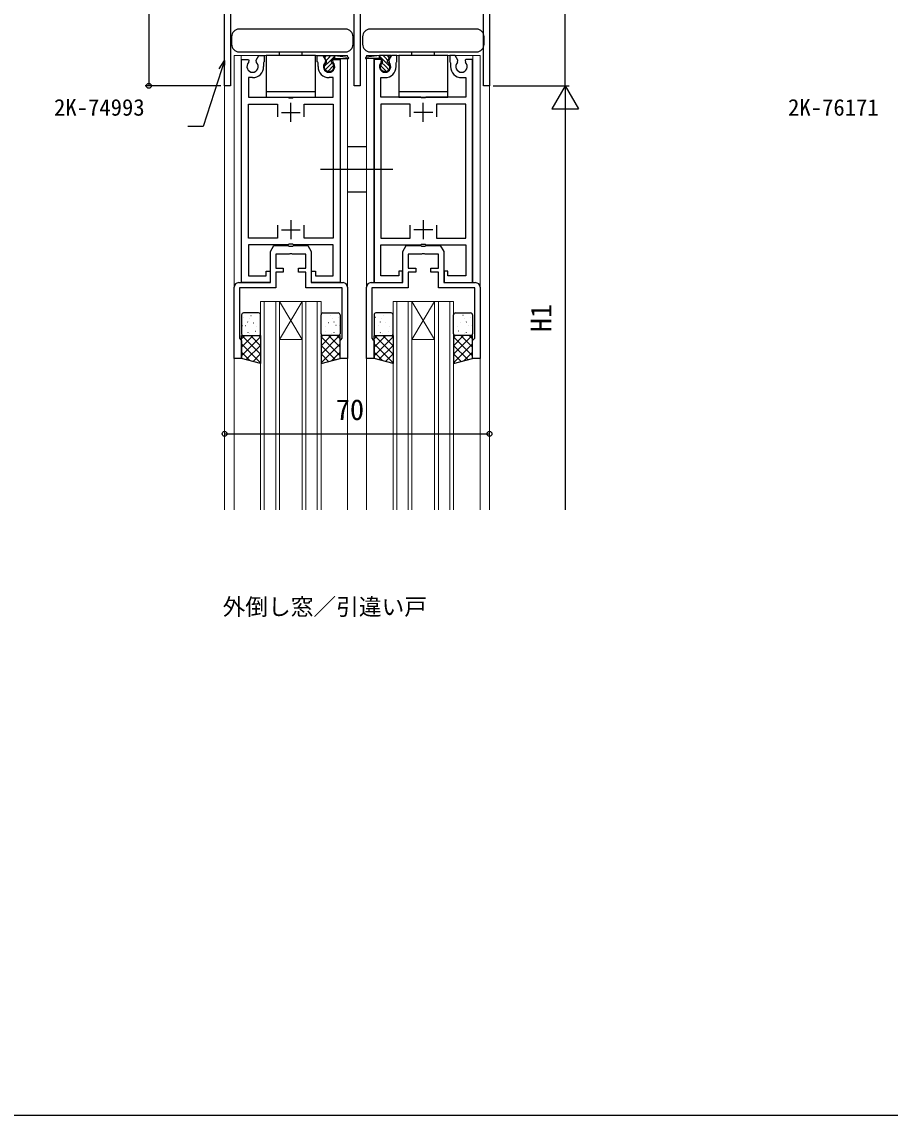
# Model space of a CAD drawing. Units: millimetres, scale not verified. Extents: x -437 to 438, y -681 to 679.
# Drawn here: x -4.5 to 224.9, y -681.3 to -392.4 of the extents above; entities that cross this region are included whole.
import ezdxf
from ezdxf.enums import TextEntityAlignment as Align

# ---------------------------------------------------------------- set-up
doc = ezdxf.new("R2010")
doc.units = ezdxf.units.MM
doc.header["$LTSCALE"] = 4
for name, color, linetype in [('0-1_USER1', 3, 'Continuous'), ('0-2_YKK_11', 7, 'Continuous'), ('0-4_YKK_13', 4, 'Continuous'), ('0-5_YKK_D', 6, 'Continuous'), ('0-6_YKK_ZWAK', 7, 'Continuous')]:
    doc.layers.add(name, color=color, linetype=linetype)
doc.layers.add('0-3_YKK_12', color=2, linetype='Continuous', lineweight=18)
doc.styles.add('ＭＳ ゴシック', font='')
doc.styles.get('ＭＳ ゴシック').set_extended_font_data('MS Gothic')

msp = doc.modelspace()

# ---------------------------------------------------------------- linework, layer by layer
at = {"layer": '0-2_YKK_11'}
for p, q in [((66.547, -418.8), (66.547, -413.8)), ((101.546, -418.8), (101.546, -413.8)), ((64.047, -416.3), (69.047, -416.3)), ((104.046, -416.3), (99.046, -416.3)), ((66.547, -444.8), (66.547, -449.8)), ((101.546, -444.8), (101.546, -449.8)), ((64.047, -447.3), (69.047, -447.3)), ((104.046, -447.3), (99.046, -447.3))]:
    msp.add_line(p, q, dxfattribs=at)
for points in [[(119.047, -309.297), (119.047, -409.297), (117.447, -409.297), (117.447, -384.297)], [(50.647, -384.297), (50.647, -409.297), (49.047, -409.297), (49.047, -361.297)], [(84.847, -384.297), (84.847, -409.297), (83.247, -409.297), (83.247, -384.297)], [(57.498, -403.13), (57.415, -402.523), (58.121, -401.3), (59.547, -401.3), (59.547, -402.9), (59.447, -403.073)], [(73.647, -403.073), (73.547, -402.9), (73.547, -401.3), (74.973, -401.3), (75.679, -402.523), (75.596, -403.13)], [(94.446, -403.073), (94.546, -402.9), (94.546, -401.3), (93.121, -401.3), (92.414, -402.523), (92.497, -403.13)], [(110.595, -403.13), (110.678, -402.523), (109.972, -401.3), (108.546, -401.3), (108.546, -402.9), (108.646, -403.073)], [(65.876, -451.3), (55.347, -451.3), (55.347, -459.5), (60.047, -459.5), (60.047, -458.3), (61.047, -458.3), (61.047, -461.3), (53.547, -461.3), (53.547, -402.3), (55.35, -402.3), (55.479, -402.523), (55.396, -403.13)], [(59.447, -403.073), (59.347, -403.247), (59.347, -404.2)], [(79.547, -402.3), (79.547, -461.3), (72.047, -461.3), (72.047, -458.3), (73.047, -458.3), (73.047, -459.5), (77.747, -459.5), (77.747, -451.3), (67.218, -451.3)], [(73.747, -404.2), (73.747, -403.247), (73.647, -403.073)], [(77.698, -403.13), (77.615, -402.523), (77.744, -402.3), (79.547, -402.3)], [(88.546, -402.3), (88.546, -461.3), (96.046, -461.3), (96.046, -458.3), (95.046, -458.3), (95.046, -459.5), (90.346, -459.5), (90.346, -451.3), (100.875, -451.3)], [(90.395, -403.13), (90.478, -402.523), (90.349, -402.3), (88.546, -402.3)], [(94.346, -404.2), (94.346, -403.247), (94.446, -403.073)], [(102.217, -451.3), (112.746, -451.3), (112.746, -459.5), (108.046, -459.5), (108.046, -458.3), (107.046, -458.3), (107.046, -461.3), (114.546, -461.3), (114.546, -402.3), (112.743, -402.3), (112.614, -402.523), (112.697, -403.13)], [(108.646, -403.073), (108.746, -403.247), (108.746, -404.2)], [(56.447, -407.1), (55.347, -407.1), (55.347, -412.3), (65.876, -412.3)], [(67.218, -412.3), (77.747, -412.3), (77.747, -407.1), (76.647, -407.1)], [(100.875, -412.3), (90.346, -412.3), (90.346, -407.1), (91.446, -407.1)], [(111.646, -407.1), (112.746, -407.1), (112.746, -412.3), (102.217, -412.3)], [(65.876, -412.3), (66.068, -412.443), (67.026, -412.443), (67.218, -412.3)], [(102.217, -412.3), (102.025, -412.443), (101.067, -412.443), (100.875, -412.3)], [(63.047, -446.1), (63.047, -449.5), (55.347, -449.5), (55.347, -414.1), (63.047, -414.1), (63.047, -417.5)], [(70.047, -417.5), (70.047, -414.1), (77.747, -414.1), (77.747, -449.5), (70.047, -449.5), (70.047, -446.1)], [(98.046, -417.5), (98.046, -414.1), (90.346, -414.1), (90.346, -449.5), (98.046, -449.5), (98.046, -446.1)], [(105.046, -446.1), (105.046, -449.5), (112.746, -449.5), (112.746, -414.1), (105.046, -414.1), (105.046, -417.5)], [(52.747, -461.3), (61.147, -461.3), (61.147, -453.059), (62.047, -451.5), (65.876, -451.5), (66.068, -451.643), (67.026, -451.643), (67.218, -451.5), (71.047, -451.5), (71.947, -453.059), (71.947, -461.3), (80.347, -461.3)], [(67.218, -451.3), (67.026, -451.157), (66.068, -451.157), (65.876, -451.3)], [(87.746, -461.3), (96.146, -461.3), (96.146, -453.059), (97.046, -451.5), (100.876, -451.5), (101.067, -451.643), (102.026, -451.643), (102.217, -451.5), (106.046, -451.5), (106.946, -453.059), (106.946, -461.3), (115.346, -461.3)], [(100.875, -451.3), (101.067, -451.157), (102.025, -451.157), (102.217, -451.3)], [(81.547, -462.5), (81.547, -481.3), (79.547, -481.3), (79.547, -476.6), (79.847, -476.3), (80.147, -476), (80.147, -462.7), (70.547, -462.7), (70.547, -458.5), (68.547, -458.5), (68.547, -457.5), (70.547, -457.5), (70.547, -453.8), (67.005, -453.8), (66.822, -453.68), (66.272, -453.68), (66.089, -453.8), (62.547, -453.8), (62.547, -457.5), (64.547, -457.5), (64.547, -458.5), (62.547, -458.5), (62.547, -462.7), (52.947, -462.7), (52.947, -476), (53.247, -476.3), (53.547, -476.6), (53.547, -481.3), (51.547, -481.3), (51.547, -462.5)], [(116.546, -462.5), (116.546, -481.3), (114.546, -481.3), (114.546, -476.6), (114.846, -476.3), (115.146, -476), (115.146, -462.7), (105.546, -462.7), (105.546, -458.5), (103.546, -458.5), (103.546, -457.5), (105.546, -457.5), (105.546, -453.8), (102.005, -453.8), (101.821, -453.68), (101.271, -453.68), (101.088, -453.8), (97.546, -453.8), (97.546, -457.5), (99.546, -457.5), (99.546, -458.5), (97.546, -458.5), (97.546, -462.7), (87.946, -462.7), (87.946, -476), (88.246, -476.3), (88.546, -476.6), (88.546, -481.3), (86.546, -481.3), (86.546, -462.5)]]:
    msp.add_lwpolyline(points, dxfattribs=at)
for centre, radius, start, end in [((56.447, -404.2), 1.5, 134.47776, 45.52222), ((56.447, -404.2), 2.9, 270, 0.00032), ((76.647, -404.2), 2.9, 180, 270), ((76.647, -404.2), 1.5, 134.47753, 45.52245), ((91.446, -404.2), 1.5, 134.47755, 45.52247), ((91.446, -404.2), 2.9, 270, 0), ((111.646, -404.2), 2.9, 179.99968, 270), ((111.646, -404.2), 1.5, 134.47778, 45.52224), ((52.747, -462.5), 1.2, 90.00001, 179.99999), ((80.347, -462.5), 1.2, 0.00001, 89.99999), ((87.746, -462.5), 1.2, 90.00001, 179.99999), ((115.346, -462.5), 1.2, 0.00001, 89.99999)]:
    msp.add_arc(centre, radius, start, end, dxfattribs=at)
at = {"layer": '0-3_YKK_12'}
for p, q in [((49.047, -521.3), (49.047, -215.14)), ((119.047, -521.3), (119.047, -215.14)), ((51.547, -521.3), (51.547, -401.3)), ((51.547, -401.3), (81.547, -401.3)), ((51.547, -401.3), (81.547, -401.3)), ((53.447, -461.3), (53.447, -401.3)), ((79.647, -401.3), (79.647, -401.471)), ((81.547, -401.687), (81.547, -401.3)), ((86.547, -401.3), (86.547, -401.687)), ((116.547, -401.3), (86.547, -401.3)), ((116.547, -401.3), (86.547, -401.3)), ((88.446, -401.3), (88.446, -401.471)), ((114.647, -461.3), (114.647, -401.3)), ((116.547, -521.3), (116.547, -401.3)), ((79.647, -402.1), (79.647, -461.3)), ((81.547, -521.3), (81.547, -402.1)), ((86.547, -402.1), (86.547, -521.3)), ((88.446, -402.1), (88.446, -461.3)), ((58.548, -521.3), (58.548, -466.3)), ((63.548, -466.3), (58.548, -466.3)), ((59.548, -466.3), (59.548, -521.3)), ((62.548, -521.3), (62.548, -466.3)), ((63.548, -466.3), (63.548, -521.3)), ((63.548, -466.3), (69.548, -466.3)), ((63.548, -466.3), (69.548, -476.3)), ((69.548, -466.3), (63.548, -476.3)), ((69.548, -521.3), (69.548, -466.3)), ((74.548, -466.3), (69.548, -466.3)), ((70.548, -466.3), (70.548, -521.3)), ((73.548, -521.3), (73.548, -466.3)), ((74.548, -466.3), (74.548, -521.3)), ((93.547, -521.3), (93.547, -466.3)), ((98.547, -466.3), (93.547, -466.3)), ((94.547, -466.3), (94.547, -521.3)), ((97.547, -521.3), (97.547, -466.3)), ((98.547, -466.3), (98.547, -521.3)), ((98.547, -466.3), (104.547, -466.3)), ((98.547, -466.3), (104.547, -476.3)), ((104.547, -466.3), (98.547, -476.3)), ((104.547, -521.3), (104.547, -466.3)), ((109.547, -466.3), (104.547, -466.3)), ((105.547, -466.3), (105.547, -521.3)), ((108.547, -521.3), (108.547, -466.3)), ((109.547, -466.3), (109.547, -521.3)), ((63.548, -476.3), (69.548, -476.3)), ((98.547, -476.3), (104.547, -476.3))]:
    msp.add_line(p, q, dxfattribs=at)
at = {"layer": '0-4_YKK_13'}
for p, q in [((80.997, -394.3), (52.897, -394.3)), ((115.597, -394.3), (87.497, -394.3)), ((50.897, -396.3), (50.897, -398.3)), ((82.997, -398.3), (82.997, -396.3)), ((85.497, -396.3), (85.497, -398.3)), ((117.597, -398.3), (117.597, -396.3)), ((52.897, -400.3), (80.997, -400.3)), ((63.547, -401.3), (63.547, -400.3)), ((69.547, -401.3), (69.547, -400.3)), ((75.147, -401.3), (78.147, -401.3)), ((75.997, -402.772), (75.147, -401.3)), ((75.463, -401.848), (76.012, -401.3)), ((76.647, -402.91), (78.147, -401.41)), ((78.147, -402.1), (78.147, -401.3)), ((78.147, -401.3), (81.67, -401.701)), ((89.946, -401.3), (86.424, -401.701)), ((87.497, -400.3), (115.597, -400.3)), ((92.946, -401.3), (89.946, -401.3)), ((89.946, -402.1), (89.946, -401.3)), ((91.446, -402.91), (89.946, -401.41)), ((92.63, -401.848), (92.081, -401.3)), ((92.096, -402.772), (92.946, -401.3)), ((98.546, -401.3), (98.546, -400.3)), ((104.546, -401.3), (104.546, -400.3)), ((75.347, -404.21), (75.357, -404.2)), ((75.357, -404.2), (76.647, -402.91)), ((75.648, -405.032), (76.479, -404.2)), ((75.997, -403.074), (75.997, -402.772)), ((76.479, -404.2), (76.647, -404.032)), ((76.647, -404.032), (77.479, -403.201)), ((76.647, -405.155), (77.602, -404.2)), ((77.297, -402.772), (77.685, -402.1)), ((77.297, -403.074), (77.297, -402.772)), ((77.602, -404.2), (77.91, -403.892)), ((77.685, -402.1), (81.647, -402.1)), ((90.408, -402.1), (86.446, -402.1)), ((90.491, -404.2), (90.183, -403.892)), ((90.796, -402.772), (90.408, -402.1)), ((91.446, -405.155), (90.491, -404.2)), ((91.446, -404.032), (90.615, -403.201)), ((90.796, -403.074), (90.796, -402.772)), ((92.736, -404.2), (91.446, -402.91)), ((91.614, -404.2), (91.446, -404.032)), ((92.445, -405.032), (91.614, -404.2)), ((92.096, -403.074), (92.096, -402.772)), ((92.746, -404.21), (92.736, -404.2)), ((76.339, -405.463), (76.647, -405.155)), ((91.754, -405.463), (91.446, -405.155)), ((60.047, -410.8), (73.047, -410.8)), ((60.047, -412.3), (73.047, -412.3)), ((95.046, -410.8), (108.046, -410.8)), ((95.046, -412.3), (108.046, -412.3)), ((81.546, -425.3), (86.546, -425.3)), ((74.431, -431.3), (93.462, -431.3)), ((81.546, -437.3), (86.546, -437.3)), ((53.548, -469.8), (53.548, -474.8)), ((53.946, -470.428), (53.99, -470.452)), ((58.048, -469.3), (54.048, -469.3)), ((55.552, -470.645), (55.559, -470.652)), ((56.023, -469.996), (56.066, -470.02)), ((58.548, -474.8), (58.548, -469.8)), ((74.548, -474.8), (74.548, -469.8)), ((75.048, -469.3), (79.048, -469.3)), ((77.073, -469.996), (77.029, -470.02)), ((77.543, -470.645), (77.536, -470.652)), ((79.149, -470.428), (79.105, -470.452)), ((79.548, -469.8), (79.548, -474.8)), ((88.547, -469.8), (88.547, -474.8)), ((88.945, -470.428), (88.989, -470.452)), ((93.047, -469.3), (89.047, -469.3)), ((90.551, -470.645), (90.558, -470.652)), ((91.022, -469.996), (91.066, -470.02)), ((93.547, -474.8), (93.547, -469.8)), ((109.547, -474.8), (109.547, -469.8)), ((110.047, -469.3), (114.047, -469.3)), ((112.072, -469.996), (112.028, -470.02)), ((112.542, -470.645), (112.536, -470.652)), ((114.148, -470.428), (114.105, -470.452)), ((114.547, -469.8), (114.547, -474.8)), ((53.733, -472.627), (53.739, -472.635)), ((54.589, -472.62), (54.633, -472.644)), ((55.146, -471.634), (55.193, -471.722)), ((56.614, -471.886), (56.658, -471.91)), ((57.494, -472.812), (57.5, -472.82)), ((75.602, -472.812), (75.595, -472.82)), ((76.481, -471.886), (76.437, -471.91)), ((77.949, -471.634), (77.903, -471.722)), ((78.506, -472.62), (78.462, -472.644)), ((79.362, -472.627), (79.356, -472.635)), ((88.732, -472.627), (88.739, -472.635)), ((89.588, -472.62), (89.632, -472.644)), ((90.145, -471.634), (90.192, -471.722)), ((91.613, -471.886), (91.657, -471.91)), ((92.493, -472.812), (92.5, -472.82)), ((110.601, -472.812), (110.594, -472.82)), ((111.481, -471.886), (111.437, -471.91)), ((112.949, -471.634), (112.902, -471.722)), ((113.505, -472.62), (113.461, -472.644)), ((114.362, -472.627), (114.355, -472.635)), ((53.548, -476.144), (54.392, -475.3)), ((53.548, -478.389), (56.637, -475.3)), ((53.548, -480.634), (58.548, -475.634)), ((58.548, -480.202), (53.646, -475.3)), ((54.048, -475.3), (58.048, -475.3)), ((55.18, -474.51), (55.224, -474.534)), ((55.708, -474.832), (55.714, -474.84)), ((58.548, -477.957), (55.891, -475.3)), ((57.257, -474.077), (57.301, -474.101)), ((58.548, -475.712), (58.136, -475.3)), ((74.548, -475.712), (74.959, -475.3)), ((74.548, -477.957), (77.204, -475.3)), ((74.548, -480.202), (79.449, -475.3)), ((79.548, -480.634), (74.548, -475.634)), ((79.048, -475.3), (75.048, -475.3)), ((75.838, -474.077), (75.794, -474.101)), ((79.548, -478.389), (76.458, -475.3)), ((77.387, -474.832), (77.381, -474.84)), ((77.915, -474.51), (77.871, -474.534)), ((79.548, -476.144), (78.703, -475.3)), ((88.547, -476.144), (89.391, -475.3)), ((88.547, -478.389), (91.636, -475.3)), ((88.547, -480.634), (93.547, -475.634)), ((93.547, -480.202), (88.645, -475.3)), ((89.047, -475.3), (93.047, -475.3)), ((90.18, -474.51), (90.224, -474.534)), ((90.707, -474.832), (90.714, -474.84)), ((93.547, -477.957), (90.89, -475.3)), ((92.256, -474.077), (92.3, -474.101)), ((93.547, -475.712), (93.135, -475.3)), ((109.547, -475.712), (109.959, -475.3)), ((109.547, -477.957), (112.204, -475.3)), ((109.547, -480.202), (114.449, -475.3)), ((114.547, -480.634), (109.547, -475.634)), ((114.047, -475.3), (110.047, -475.3)), ((110.838, -474.077), (110.794, -474.101)), ((114.547, -478.389), (111.458, -475.3)), ((112.387, -474.832), (112.38, -474.84)), ((112.914, -474.51), (112.87, -474.534)), ((114.547, -476.144), (113.703, -475.3)), ((58.548, -482.447), (53.548, -477.447)), ((54.793, -481.634), (58.548, -477.879)), ((74.548, -482.447), (79.548, -477.447)), ((78.302, -481.634), (74.548, -477.879)), ((93.547, -482.447), (88.547, -477.447)), ((89.793, -481.634), (93.547, -477.879)), ((109.547, -482.447), (114.547, -477.447)), ((113.301, -481.634), (109.547, -477.879)), ((55.744, -481.888), (53.548, -479.692)), ((56.564, -482.108), (58.548, -480.124)), ((58.335, -482.582), (58.548, -482.37)), ((76.531, -482.108), (74.548, -480.124)), ((74.76, -482.582), (74.548, -482.37)), ((77.351, -481.888), (79.548, -479.692)), ((90.743, -481.888), (88.547, -479.692)), ((91.563, -482.108), (93.547, -480.124)), ((93.334, -482.582), (93.547, -482.37)), ((111.53, -482.108), (109.547, -480.124)), ((109.76, -482.582), (109.547, -482.37)), ((112.351, -481.888), (114.547, -479.692))]:
    msp.add_line(p, q, dxfattribs=at)
for points in [[(73.047, -412.3), (73.047, -401.3), (60.047, -401.3), (60.047, -412.3)], [(75.874, -402.56), (76.647, -401.787), (77.134, -401.3)], [(92.219, -402.56), (91.446, -401.787), (90.959, -401.3)], [(108.046, -412.3), (108.046, -401.3), (95.046, -401.3), (95.046, -412.3)]]:
    msp.add_lwpolyline(points, dxfattribs=at)
for points in [[(58.548, -482.639), (53.548, -481.3), (53.548, -475.3), (58.548, -475.3)], [(74.548, -482.639), (79.548, -481.3), (79.548, -475.3), (74.548, -475.3)], [(93.547, -482.639), (88.547, -481.3), (88.547, -475.3), (93.547, -475.3)], [(109.547, -482.639), (114.547, -481.3), (114.547, -475.3), (109.547, -475.3)]]:
    msp.add_lwpolyline(points, close=True, dxfattribs=at)
for centre, radius, start, end in [((52.897, -396.3), 2, 90, 180), ((80.997, -396.3), 2, 0, 90), ((87.497, -396.3), 2, 90, 180), ((115.597, -396.3), 2, 0, 90), ((52.897, -398.3), 2, 180, 270), ((80.997, -398.3), 2, 270, 0), ((87.497, -398.3), 2, 180, 270), ((115.597, -398.3), 2, 270, 0), ((76.647, -404.2), 1.3, 120, 60), ((81.647, -401.9), 0.2, 270, 83.5011), ((86.446, -401.9), 0.2, 96.4989, 270), ((91.446, -404.2), 1.3, 120, 60), ((54.048, -469.8), 0.5, 89.99998, 179.99998), ((58.048, -469.8), 0.5, 359.99998, 89.99998), ((75.048, -469.8), 0.5, 89.99998, 179.99998), ((79.048, -469.8), 0.5, 359.99998, 89.99998), ((89.047, -469.8), 0.5, 89.99998, 179.99998), ((93.047, -469.8), 0.5, 359.99998, 89.99998), ((110.047, -469.8), 0.5, 89.99998, 179.99998), ((114.047, -469.8), 0.5, 359.99998, 89.99998), ((54.048, -474.8), 0.5, 179.99998, 269.99998), ((58.048, -474.8), 0.5, 269.99998, 359.99998), ((75.048, -474.8), 0.5, 179.99998, 269.99998), ((79.048, -474.8), 0.5, 269.99998, 359.99998), ((89.047, -474.8), 0.5, 179.99998, 269.99998), ((93.047, -474.8), 0.5, 269.99998, 359.99998), ((110.047, -474.8), 0.5, 179.99998, 269.99998), ((114.047, -474.8), 0.5, 269.99998, 359.99998)]:
    msp.add_arc(centre, radius, start, end, dxfattribs=at)
at = {"layer": '0-5_YKK_D'}
for p, q in [((139.047, -409.297), (139.047, -309.297)), ((29.047, -361.297), (29.047, -409.297)), ((48.047, -409.297), (28.047, -409.297)), ((120.047, -409.297), (140.047, -409.297)), ((120.047, -409.297), (140.047, -409.297)), ((139.047, -409.297), (135.547, -415.359)), ((139.047, -409.297), (142.547, -415.359)), ((139.047, -409.297), (139.047, -421.421)), ((135.547, -415.359), (142.547, -415.359)), ((139.047, -416.297), (139.047, -521.3)), ((49.047, -501.264), (119.047, -501.264))]:
    msp.add_line(p, q, dxfattribs=at)
for points in [[(49.047, -402.607), (48.254, -405.031), (43.36, -419.997), (39.31, -419.997)], [(47.605, -404.818), (49.047, -402.607), (48.903, -405.243)]]:
    msp.add_lwpolyline(points, dxfattribs=at)
for centre in [(29.047, -409.297), (49.047, -501.264), (119.047, -501.264)]:
    msp.add_circle(centre, 0.637, dxfattribs=at)
at = {"layer": '0-6_YKK_ZWAK'}
msp.add_lwpolyline([(-436.7, -681.3), (438.3, -681.3), (438.3, 643.7)], dxfattribs=at)

# ---------------------------------------------------------------- texts
at = {"layer": '0-1_USER1', "style": 'ＭＳ ゴシック'}
msp.add_text('外倒し窓／引違い戸', height=4.399, dxfattribs=at).set_placement((48.527, -550.482), align=Align.BOTTOM_LEFT)
at = {"layer": '0-5_YKK_D', "style": 'ＭＳ ゴシック'}
for s, height, p in [('2K-74993', 4.399, (3.992, -418.497)), ('2K-76171', 4.399, (197.916, -418.497)), ('70', 5.499, (78.422, -499.264))]:
    msp.add_text(s, height=height, dxfattribs=at).set_placement(p, align=Align.BOTTOM_LEFT)
msp.add_text('H1', height=5.499, rotation=90, dxfattribs=at).set_placement((137.047, -474.381), align=Align.BOTTOM_LEFT)

doc.saveas('drawing.dxf')
